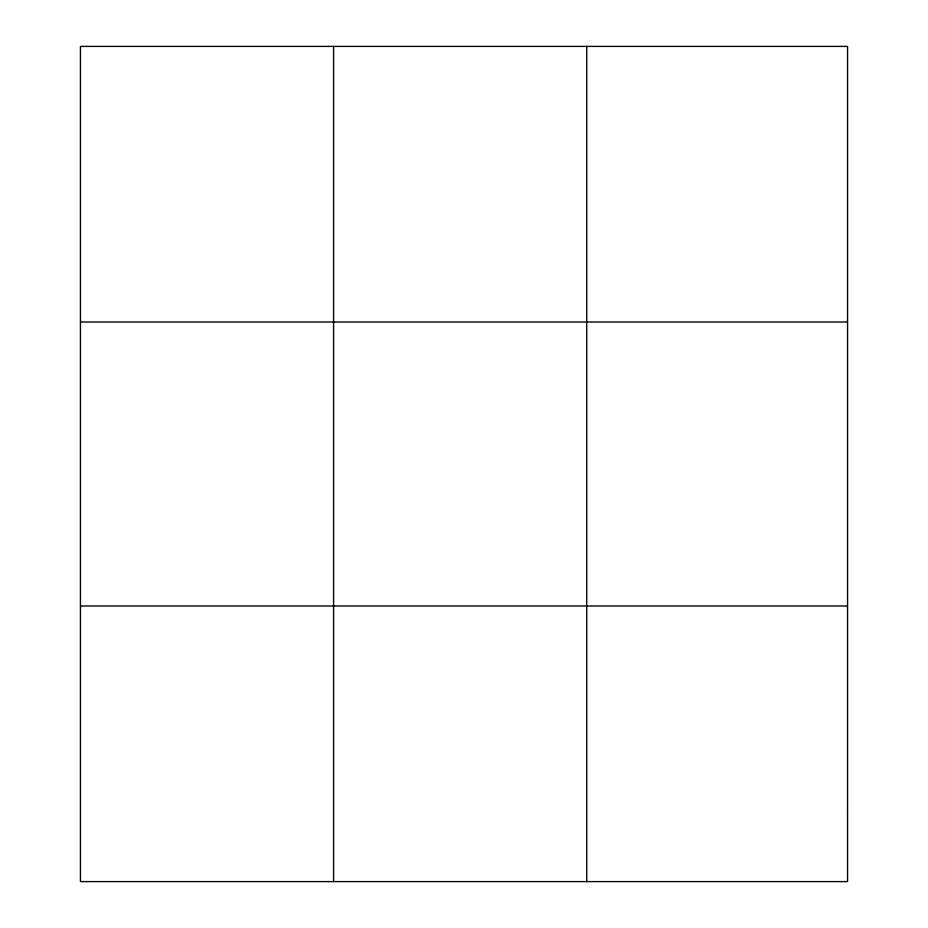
<?xml version="1.0" encoding="UTF-8"?>
<svg xmlns="http://www.w3.org/2000/svg" width="928" height="928" viewBox="0 0 928 928"><rect width="100%" height="100%" fill="white"/><g stroke="black" fill="none" stroke-linecap="round" stroke-linejoin="round"><path stroke-width="1.39" d="M333.593 881.6L333.593 46.4M586.74 881.6L586.74 46.4M80.446 322.016L847.554 322.016M80.446 605.984L847.554 605.984M847.554 812.696L847.554 881.6L80.446 881.6L80.446 46.4L847.554 46.4L847.554 812.696"/></g></svg>
